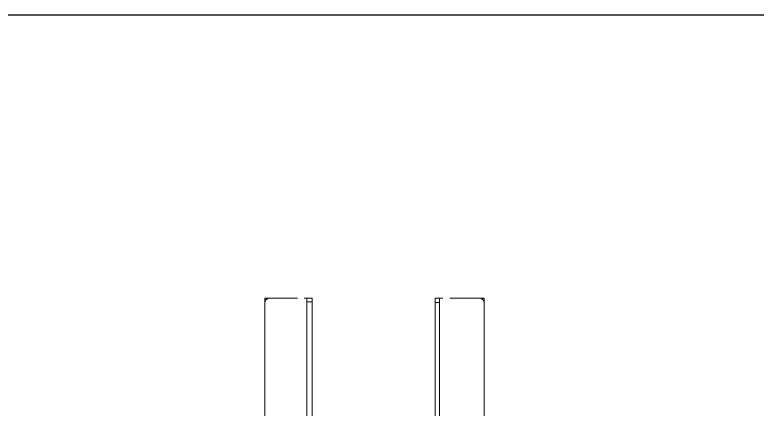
# Model space of a CAD drawing. Header units: millimetres. Extents: x 1341 to 37388, y -13954 to 1849.
# Drawn here: x 10259 to 11173, y -12099 to -11614 of the extents above; entities that cross this region are included whole.
import ezdxf

# ---------------------------------------------------------------- set-up
doc = ezdxf.new("R2010")
doc.units = ezdxf.units.MM
doc.layers.add('P', color=250, linetype='Continuous', lineweight=9)

# ---------------------------------------------------------------- blocks, each defined once
blk = doc.blocks.new('TRANFORMADOR_IP00_TRAEL_VISTA_SUP')
at = {"layer": 'P', "color": 3, "linetype": 'Continuous', "lineweight": 5}
for p, q in [((-112.78, -812.06), (-112.78, -806.72)), ((-112.78, -812.06), (-108.51, -812.06)), ((-70.55, -812.06), (-108.51, -812.06)), ((-57.72, -812.06), (-62, -812.06)), ((98.82, -806.72), (98.82, -812.06)), ((105.23, -812.06), (108.44, -812.06)), ((116.99, -812.06), (152.71, -812.06))]:
    blk.add_line(p, q, dxfattribs=at)
for points in [[(-57.72, -806.72), (-52.38, -806.72), (-52.38, 633.66)], [(-57.72, 633.66), (-57.72, -812.06), (-52.38, -812.06), (-52.38, -806.72)], [(105.23, 633.66), (98.82, 633.66), (98.82, -807.79), (105.23, -807.79), (105.23, 633.66)], [(-93, -524.84), (-108.51, -524.84), (-111.71, -525.9), (-112.78, -529.11), (-112.78, -806.72), (-111.71, -809.93), (-108.51, -812.06)], [(152.71, -812.06), (155.92, -809.93), (156.98, -806.72), (156.98, -529.11)], [(98.82, -812.06), (105.23, -812.06), (105.23, -806.72)], [(152.71, -812.06), (156.98, -812.06), (156.98, -806.72)]]:
    blk.add_lwpolyline(points, dxfattribs=at)

msp = doc.modelspace()

# ---------------------------------------------------------------- linework, layer by layer
msp.add_lwpolyline([(9345.94, -11613.51), (12165.94, -11613.51), (12165.94, -13953.51), (9345.94, -13953.51)], close=True)

# ---------------------------------------------------------------- block references
at = {"rotation": 180}
msp.add_blockref('TRANFORMADOR_IP00_TRAEL_VISTA_SUP', (10723.88, -12774.24), dxfattribs=at)

doc.saveas('drawing.dxf')
